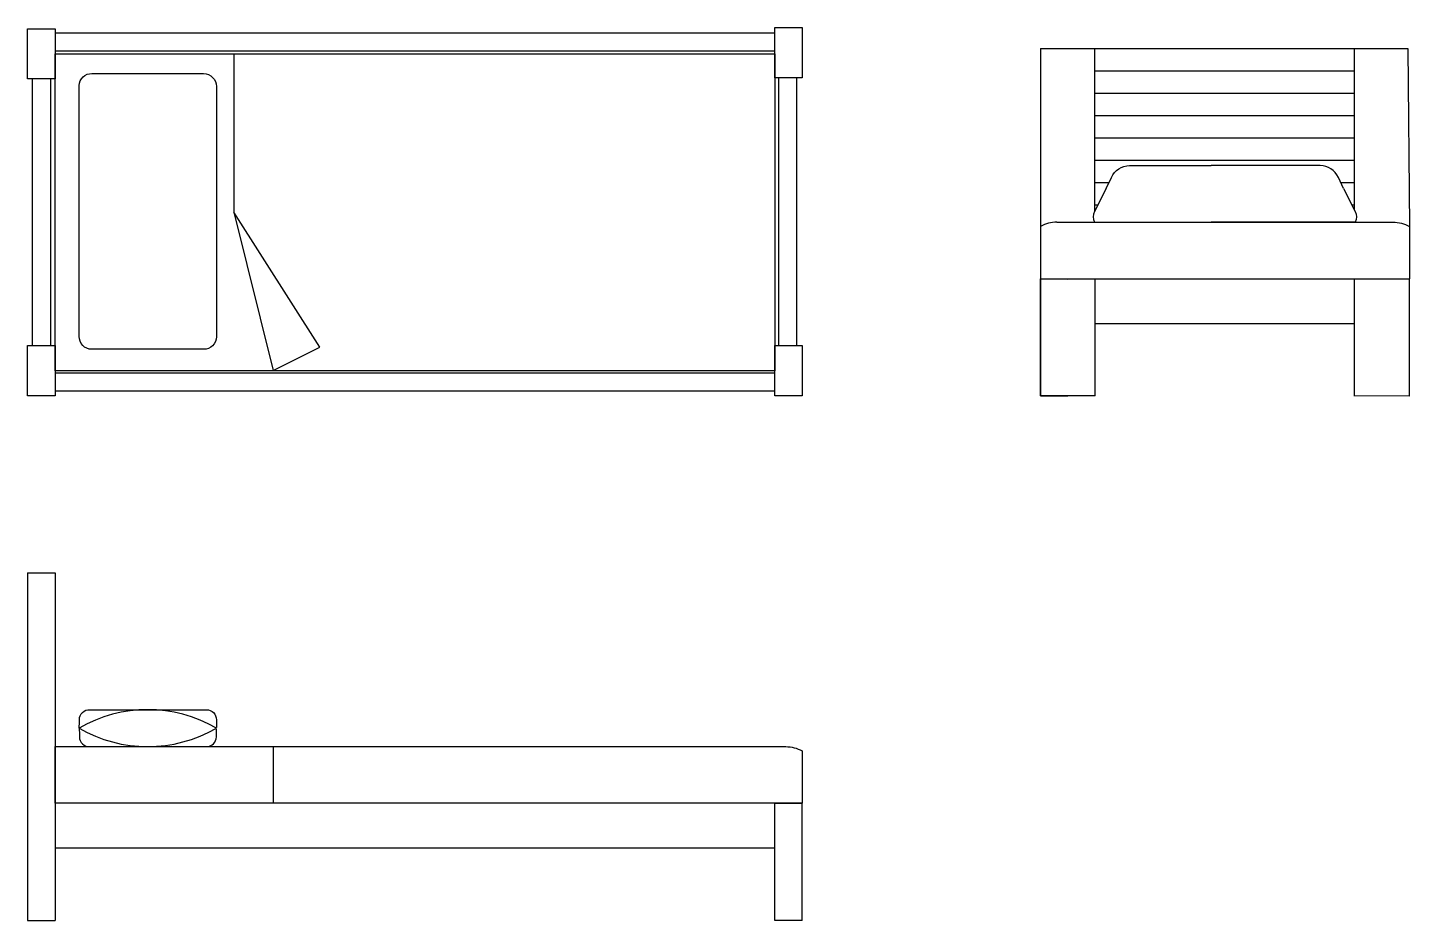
# Model space of a CAD drawing. Header units: centimetres. Extents: x 61 to 439, y -95 to 149.
import ezdxf

# ---------------------------------------------------------------- set-up
doc = ezdxf.new("R2010")
doc.units = ezdxf.units.CM
doc.header["$MEASUREMENT"] = 0
doc.layers.add('struttura', color=7, linetype='Continuous')

msp = doc.modelspace()

# ---------------------------------------------------------------- linework, layer by layer
at = {"layer": 'struttura'}
for p, q in [((338.13, 143.74), (338.13, 48.74)), ((338.13, 143.74), (352.84, 143.74)), ((352.84, 143.74), (352.84, 99.1)), ((352.84, 143.74), (423.91, 143.74)), ((423.91, 143.74), (438.62, 143.74)), ((423.91, 143.74), (423.91, 99.76)), ((438.62, 143.74), (439.02, 95.06)), ((117.48, 142.24), (117.48, 98.92)), ((352.9, 137.62), (423.91, 137.62)), ((352.9, 131.5), (423.91, 131.5)), ((352.9, 125.39), (423.91, 125.39)), ((352.9, 119.27), (423.91, 119.27)), ((352.9, 113.15), (423.91, 113.15)), ((352.9, 107.03), (356.82, 107.03)), ((420.26, 107.03), (423.91, 107.03)), ((117.48, 98.92), (128.19, 55.64)), ((140.93, 62.01), (117.48, 98.92)), ((352.9, 100.92), (353.77, 100.92)), ((423.31, 100.92), (423.91, 100.92)), ((342.59, 96.24), (434.56, 96.24)), ((352.84, 96.27), (352.84, 96.24)), ((423.91, 96.24), (423.91, 96.24)), ((338.13, 48.74), (338.13, 80.74)), ((338.13, 80.74), (345.62, 80.68)), ((338.13, 80.74), (439.02, 80.74)), ((353.11, 80.62), (345.62, 80.68)), ((353.11, 48.74), (353.11, 80.62)), ((424.04, 48.69), (424.04, 80.69)), ((439.02, 48.69), (439.02, 80.74)), ((353.11, 68.53), (424.04, 68.53)), ((128.19, 55.64), (140.93, 62.01)), ((345.62, 48.74), (338.13, 48.74)), ((338.13, 48.74), (345.62, 48.74)), ((353.11, 48.74), (339.37, 48.74)), ((439.02, 48.69), (424.04, 48.74)), ((61.03, 0.35), (61.03, -94.65)), ((61.03, 0.35), (68.52, 0.35)), ((68.52, 0.35), (68.52, -94.65)), ((68.52, -62.65), (68.52, -47.15)), ((68.52, -47.15), (268.43, -47.15)), ((128.19, -47.15), (128.19, -62.65)), ((272.92, -62.65), (68.52, -62.65)), ((265.43, -94.65), (265.43, -62.65)), ((265.43, -62.65), (272.92, -62.65)), ((272.92, -94.65), (272.92, -62.65)), ((68.52, -74.86), (265.43, -74.86)), ((61.03, -94.65), (68.52, -94.65)), ((272.92, -94.65), (265.43, -94.65))]:
    msp.add_line(p, q, dxfattribs=at)
for points in [[(61.03, 149.11), (68.52, 149.11), (68.52, 135.37), (61.03, 135.37)], [(265.43, 149.41), (272.92, 149.41), (272.92, 135.67), (265.43, 135.67)], [(68.52, 142.24), (265.43, 142.24), (265.43, 55.61), (68.52, 55.61)], [(61.03, 62.48), (68.52, 62.48), (68.52, 48.74), (61.03, 48.74)], [(265.43, 62.48), (272.92, 62.48), (272.92, 48.74), (265.43, 48.74)]]:
    msp.add_lwpolyline(points, close=True, dxfattribs=at)
for points in [[(68.52, 148), (265.43, 148)], [(68.52, 143.03), (265.43, 143.03)], [(62.39, 62.48), (62.39, 135.37)], [(67.35, 62.48), (67.35, 135.37)], [(266.42, 135.67), (266.42, 62.48)], [(271.39, 135.67), (271.39, 62.48)], [(265.43, 54.96), (68.52, 54.96)], [(265.43, 50), (68.52, 50)]]:
    msp.add_lwpolyline(points, dxfattribs=at)
for points in [[(75.15, 99.19), (75.15, 133.57, -0.432307), (78.62, 136.84), (109.17, 136.84, -0.414026), (112.65, 133.36), (112.65, 64.87, -0.419057), (109.2, 61.48), (78.53, 61.48, -0.423065), (75.13, 64.98), (75.15, 133.57)], [(356.06, 105.4), (357.49, 108.46, -0.283717), (362.48, 111.75), (384.76, 111.75)], [(421.02, 105.4), (419.59, 108.46, 0.283717), (414.6, 111.75), (384.76, 111.75)], [(356.06, 105.4), (352.86, 99.13, 0.240895), (352.86, 96.24), (384.76, 96.24)], [(421.02, 105.4), (424.23, 99.13, -0.240895), (424.23, 96.24), (384.76, 96.24)], [(342.59, 96.24, 0.12952), (338.13, 95.06), (338.13, 80.74)], [(434.56, 96.24, -0.12952), (439.02, 95.06), (439.02, 80.74)], [(75.15, -42.12), (75.17, -40.36), (75.17, -39.79, -0.436463), (78.09, -37.08, 0.037699), (78.09, -37.08), (109.95, -37.08, -0.414026), (112.66, -39.79), (112.66, -41.91)], [(75.15, -42.12), (75.17, -43.88), (75.17, -44.44, 0.436463), (78.09, -47.15, -0.037699), (78.09, -47.15), (109.95, -47.15, 0.414026), (112.66, -44.44), (112.66, -42.33)], [(268.43, -47.15, -0.12952), (272.89, -48.33), (272.89, -62.65)]]:
    msp.add_lwpolyline(points, format="xyb", dxfattribs=at)
for centre, start, end in [((93.89, -74.46), 59.8937, 120.1063), ((93.89, -9.75), 239.8937, 300.1063)]:
    msp.add_arc(centre, 37.4, start, end, dxfattribs=at)

doc.saveas('drawing.dxf')
